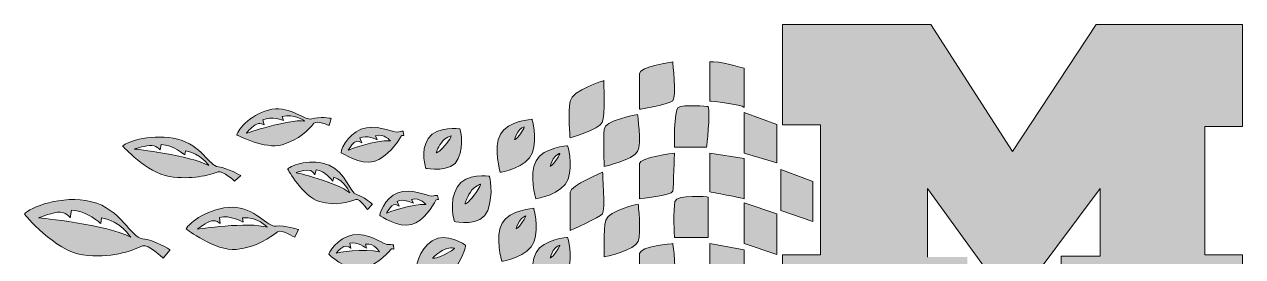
# Model space of a CAD drawing. Header units: inches. Extents: x 0.11 to 3.9, y -1.71 to -0.26.
# Drawn here: x 0.107 to 3.904, y -0.986 to -0.264 of the extents above; entities that cross this region are included whole.
import ezdxf

# ---------------------------------------------------------------- set-up
doc = ezdxf.new("R2010")
doc.units = ezdxf.units.IN
doc.header["$MEASUREMENT"] = 0
doc.layers.add('Layer 2', color=7, linetype='Continuous')

# ---------------------------------------------------------------- blocks, each defined once
blk = doc.blocks.new('block 2')
at = {"layer": 'Layer 2', "true_color": 0xffffff}
h = blk.add_hatch(color=7, dxfattribs=at)
h.dxf.hatch_style = 2
h.paths.add_polyline_path([(2.4702, -1.3177), (3.0466, -1.3177), (3.0466, -0.9878), (2.9216, -0.9878), (2.9216, -0.7743), (3.1865, -1.1389), (3.4598, -0.7743), (3.4598, -0.9844), (3.3382, -0.9844), (3.3382, -1.3177), (3.9042, -1.3177), (3.9042, -0.9809), (3.7862, -0.9809), (3.7862, -0.5816), (3.9042, -0.5816), (3.9042, -0.2639), (3.4476, -0.2639), (3.1872, -0.6597), (2.932, -0.2639), (2.4702, -0.2639), (2.4702, -0.5764), (2.5882, -0.5764), (2.5882, -0.9809), (2.4702, -0.9809)])
h = blk.add_hatch(color=7, dxfattribs=at)
h.dxf.hatch_style = 2
edge = h.paths.add_edge_path()
edge.add_spline(control_points=[(2.2439, -0.5023), (2.2439, -0.5023), (2.3458, -0.5127), (2.3504, -0.522), (2.3504, -0.522), (2.3504, -0.4005), (2.3504, -0.4005), (2.3504, -0.4005), (2.2682, -0.375), (2.2439, -0.3808), (2.2439, -0.3808), (2.2439, -0.5023), (2.2439, -0.5023)], knot_values=[0, 0, 0, 0, 1, 1, 1, 2, 2, 2, 3, 3, 3, 4, 4, 4, 4], degree=3, periodic=1)
h = blk.add_hatch(color=7, dxfattribs=at)
h.dxf.hatch_style = 2
edge = h.paths.add_edge_path()
edge.add_spline(control_points=[(2.0244, -0.5278), (2.0244, -0.5278), (2.1166, -0.5127), (2.1282, -0.5012), (2.1398, -0.4896), (2.1282, -0.3808), (2.1282, -0.3808), (2.1282, -0.3808), (2.0241, -0.3947), (2.0246, -0.4167), (2.0252, -0.4387), (2.0244, -0.5278), (2.0244, -0.5278)], knot_values=[0, 0, 0, 0, 1, 1, 1, 2, 2, 2, 3, 3, 3, 4, 4, 4, 4], degree=3, periodic=1)
h = blk.add_hatch(color=7, dxfattribs=at)
h.dxf.hatch_style = 2
edge = h.paths.add_edge_path()
edge.add_spline(control_points=[(1.808, -0.6169), (1.808, -0.6169), (1.8979, -0.5903), (1.9083, -0.5694), (1.9187, -0.5486), (1.913, -0.4387), (1.913, -0.4387), (1.913, -0.4387), (1.8151, -0.4687), (1.8084, -0.5023), (1.8018, -0.5359), (1.808, -0.6169), (1.808, -0.6169)], knot_values=[0, 0, 0, 0, 1, 1, 1, 2, 2, 2, 3, 3, 3, 4, 4, 4, 4], degree=3, periodic=1)
h = blk.add_hatch(color=7, dxfattribs=at)
h.dxf.hatch_style = 2
edge = h.paths.add_edge_path()
edge.add_spline(control_points=[(1.0034, -0.5575), (0.9813, -0.565), (0.9382, -0.5175), (0.8787, -0.5279), (0.8192, -0.5382), (0.7723, -0.5905), (0.7693, -0.6076), (0.7693, -0.6076), (0.8573, -0.6537), (0.9108, -0.6382), (0.9643, -0.6228), (0.9935, -0.5907), (1.0098, -0.5715), (1.0181, -0.5618), (1.0578, -0.5783), (1.0578, -0.5783), (1.0578, -0.5783), (1.0633, -0.5561), (1.0633, -0.5561), (1.0633, -0.5561), (1.0253, -0.5499), (1.0034, -0.5575)], knot_values=[0, 0, 0, 0, 1, 1, 1, 2, 2, 2, 3, 3, 3, 4, 4, 4, 5, 5, 5, 6, 6, 6, 7, 7, 7, 7], degree=3, periodic=1)
edge = h.paths.add_edge_path()
edge.add_spline(control_points=[(0.7986, -0.6027), (0.7986, -0.6027), (0.8128, -0.5862), (0.8266, -0.5766), (0.8404, -0.567), (0.8551, -0.5766), (0.8551, -0.5766), (0.8551, -0.5766), (0.8503, -0.5611), (0.8503, -0.5611), (0.8766, -0.5483), (0.9153, -0.5626), (0.9153, -0.5626), (0.9153, -0.5626), (0.9111, -0.5508), (0.9111, -0.5508), (0.9476, -0.5405), (0.9811, -0.5644), (0.9811, -0.5644), (0.9282, -0.5584), (0.7986, -0.6027), (0.7986, -0.6027)], knot_values=[0, 0, 0, 0, 1, 1, 1, 2, 2, 2, 3, 3, 3, 4, 4, 4, 5, 5, 5, 6, 6, 6, 7, 7, 7, 7], degree=3, periodic=1)
h = blk.add_hatch(color=7, dxfattribs=at)
h.dxf.hatch_style = 2
edge = h.paths.add_edge_path()
edge.add_spline(control_points=[(2.1333, -0.6453), (2.1333, -0.6453), (2.2335, -0.6453), (2.2335, -0.6453), (2.2335, -0.6453), (2.2462, -0.5405), (2.2381, -0.5191), (2.2381, -0.5191), (2.1588, -0.5122), (2.145, -0.522), (2.1311, -0.5318), (2.1333, -0.6453), (2.1333, -0.6453)], knot_values=[0, 0, 0, 0, 1, 1, 1, 2, 2, 2, 3, 3, 3, 4, 4, 4, 4], degree=3, periodic=1)
h = blk.add_hatch(color=7, dxfattribs=at)
h.dxf.hatch_style = 2
edge = h.paths.add_edge_path()
edge.add_spline(control_points=[(1.6897, -0.559), (1.6897, -0.559), (1.6145, -0.5632), (1.5911, -0.6057), (1.5678, -0.6482), (1.5905, -0.7238), (1.5905, -0.7238), (1.5905, -0.7238), (1.6753, -0.7106), (1.6909, -0.6627), (1.7064, -0.6148), (1.6897, -0.559), (1.6897, -0.559)], knot_values=[0, 0, 0, 0, 1, 1, 1, 2, 2, 2, 3, 3, 3, 4, 4, 4, 4], degree=3, periodic=1)
edge = h.paths.add_edge_path()
edge.add_spline(control_points=[(1.6531, -0.6047), (1.6411, -0.6217), (1.6354, -0.6224), (1.6354, -0.6224), (1.6354, -0.6224), (1.6372, -0.6125), (1.6449, -0.5994), (1.6526, -0.5862), (1.665, -0.5827), (1.665, -0.5827), (1.665, -0.5827), (1.6651, -0.5877), (1.6531, -0.6047)], knot_values=[0, 0, 0, 0, 1, 1, 1, 2, 2, 2, 3, 3, 3, 4, 4, 4, 4], degree=3, periodic=1)
h = blk.add_hatch(color=7, dxfattribs=at)
h.dxf.hatch_style = 2
edge = h.paths.add_edge_path()
edge.add_spline(control_points=[(1.9148, -0.706), (1.9148, -0.706), (2.0043, -0.6852), (2.0182, -0.6597), (2.0321, -0.6343), (2.0182, -0.544), (2.0182, -0.544), (2.0182, -0.544), (1.911, -0.5637), (1.9148, -0.5903), (1.9106, -0.6215), (1.9148, -0.706), (1.9148, -0.706)], knot_values=[0, 0, 0, 0, 1, 1, 1, 2, 2, 2, 3, 3, 3, 4, 4, 4, 4], degree=3, periodic=1)
h = blk.add_hatch(color=7, dxfattribs=at)
h.dxf.hatch_style = 2
h.paths.add_polyline_path([(2.3504, -0.5382), (2.4523, -0.5752), (2.4523, -0.6944), (2.3504, -0.6644)])
h = blk.add_hatch(color=7, dxfattribs=at)
h.dxf.hatch_style = 2
edge = h.paths.add_edge_path()
edge.add_spline(control_points=[(0.7119, -0.707), (0.6822, -0.7034), (0.6598, -0.6395), (0.5853, -0.6208), (0.5108, -0.602), (0.4269, -0.6276), (0.4136, -0.6419), (0.4136, -0.6419), (0.4885, -0.7257), (0.559, -0.7369), (0.6295, -0.7481), (0.6815, -0.7327), (0.7113, -0.7229), (0.7263, -0.7179), (0.7627, -0.7519), (0.7627, -0.7519), (0.7627, -0.7519), (0.7818, -0.7341), (0.7818, -0.7341), (0.7818, -0.7341), (0.7415, -0.7105), (0.7119, -0.707)], knot_values=[0, 0, 0, 0, 1, 1, 1, 2, 2, 2, 3, 3, 3, 4, 4, 4, 5, 5, 5, 6, 6, 6, 7, 7, 7, 7], degree=3, periodic=1)
edge = h.paths.add_edge_path()
edge.add_spline(control_points=[(0.4501, -0.6512), (0.4501, -0.6512), (0.476, -0.6429), (0.4973, -0.6407), (0.5187, -0.6384), (0.5301, -0.6542), (0.5301, -0.6542), (0.5301, -0.6542), (0.5336, -0.6377), (0.5336, -0.6377), (0.5712, -0.6385), (0.6076, -0.6699), (0.6076, -0.6699), (0.6076, -0.6699), (0.6095, -0.6571), (0.6095, -0.6571), (0.6574, -0.665), (0.6822, -0.7028), (0.6822, -0.7028), (0.6248, -0.6721), (0.4501, -0.6512), (0.4501, -0.6512)], knot_values=[0, 0, 0, 0, 1, 1, 1, 2, 2, 2, 3, 3, 3, 4, 4, 4, 5, 5, 5, 6, 6, 6, 7, 7, 7, 7], degree=3, periodic=1)
h = blk.add_hatch(color=7, dxfattribs=at)
h.dxf.hatch_style = 2
edge = h.paths.add_edge_path()
edge.add_spline(control_points=[(1.2742, -0.5978), (1.257, -0.6034), (1.2209, -0.5781), (1.1734, -0.5851), (1.126, -0.592), (1.0945, -0.6462), (1.0945, -0.6629), (1.0945, -0.6629), (1.1556, -0.7024), (1.1973, -0.6901), (1.239, -0.6779), (1.2711, -0.6298), (1.2816, -0.6119), (1.2821, -0.608), (1.2905, -0.6096), (1.2905, -0.6096), (1.2905, -0.6096), (1.2876, -0.5965), (1.2876, -0.5965), (1.2876, -0.5965), (1.2803, -0.5957), (1.2742, -0.5978)], knot_values=[0, 0, 0, 0, 1, 1, 1, 2, 2, 2, 3, 3, 3, 4, 4, 4, 5, 5, 5, 6, 6, 6, 7, 7, 7, 7], degree=3, periodic=1)
edge = h.paths.add_edge_path()
edge.add_spline(control_points=[(1.1165, -0.655), (1.1165, -0.655), (1.1257, -0.6397), (1.1356, -0.631), (1.1455, -0.6223), (1.1591, -0.6326), (1.1591, -0.6326), (1.1591, -0.6326), (1.1528, -0.6171), (1.1528, -0.6171), (1.1725, -0.606), (1.2066, -0.6221), (1.2066, -0.6221), (1.2066, -0.6221), (1.2013, -0.6103), (1.2013, -0.6103), (1.2298, -0.6022), (1.248, -0.6261), (1.248, -0.6261), (1.201, -0.622), (1.1165, -0.655), (1.1165, -0.655)], knot_values=[0, 0, 0, 0, 1, 1, 1, 2, 2, 2, 3, 3, 3, 4, 4, 4, 5, 5, 5, 6, 6, 6, 7, 7, 7, 7], degree=3, periodic=1)
h = blk.add_hatch(color=7, dxfattribs=at)
h.dxf.hatch_style = 2
edge = h.paths.add_edge_path()
edge.add_spline(control_points=[(1.4648, -0.5887), (1.4648, -0.5887), (1.3931, -0.5783), (1.3663, -0.6187), (1.3395, -0.6591), (1.3587, -0.7116), (1.3587, -0.7116), (1.3587, -0.7116), (1.4405, -0.7277), (1.4597, -0.6815), (1.479, -0.6353), (1.4648, -0.5887), (1.4648, -0.5887)], knot_values=[0, 0, 0, 0, 1, 1, 1, 2, 2, 2, 3, 3, 3, 4, 4, 4, 4], degree=3, periodic=1)
edge = h.paths.add_edge_path()
edge.add_spline(control_points=[(1.4182, -0.6403), (1.399, -0.6632), (1.3906, -0.6636), (1.3906, -0.6636), (1.3906, -0.6636), (1.3944, -0.6499), (1.4069, -0.632), (1.4195, -0.6141), (1.4379, -0.6104), (1.4379, -0.6104), (1.4379, -0.6104), (1.4375, -0.6174), (1.4182, -0.6403)], knot_values=[0, 0, 0, 0, 1, 1, 1, 2, 2, 2, 3, 3, 3, 4, 4, 4, 4], degree=3, periodic=1)
h = blk.add_hatch(color=7, dxfattribs=at)
h.dxf.hatch_style = 2
edge = h.paths.add_edge_path()
edge.add_spline(control_points=[(1.8006, -0.6414), (1.8006, -0.6414), (1.7254, -0.6455), (1.7021, -0.6881), (1.6787, -0.7306), (1.7014, -0.8061), (1.7014, -0.8061), (1.7014, -0.8061), (1.7862, -0.7929), (1.8018, -0.7451), (1.8174, -0.6972), (1.8006, -0.6414), (1.8006, -0.6414)], knot_values=[0, 0, 0, 0, 1, 1, 1, 2, 2, 2, 3, 3, 3, 4, 4, 4, 4], degree=3, periodic=1)
edge = h.paths.add_edge_path()
edge.add_spline(control_points=[(1.764, -0.6871), (1.752, -0.704), (1.7463, -0.7048), (1.7463, -0.7048), (1.7463, -0.7048), (1.7482, -0.6949), (1.7559, -0.6817), (1.7635, -0.6686), (1.7759, -0.6651), (1.7759, -0.6651), (1.7759, -0.6651), (1.776, -0.67), (1.764, -0.6871)], knot_values=[0, 0, 0, 0, 1, 1, 1, 2, 2, 2, 3, 3, 3, 4, 4, 4, 4], degree=3, periodic=1)
h = blk.add_hatch(color=7, dxfattribs=at)
h.dxf.hatch_style = 2
edge = h.paths.add_edge_path()
edge.add_spline(control_points=[(1.1428, -0.7931), (1.1212, -0.7881), (1.1102, -0.724), (1.0568, -0.7018), (1.0034, -0.6796), (0.9391, -0.7006), (0.928, -0.714), (0.928, -0.714), (0.976, -0.8003), (1.0271, -0.8149), (1.0782, -0.8295), (1.118, -0.817), (1.1409, -0.8088), (1.1525, -0.8047), (1.1763, -0.8399), (1.1763, -0.8399), (1.1763, -0.8399), (1.192, -0.8234), (1.192, -0.8234), (1.192, -0.8234), (1.1644, -0.7981), (1.1428, -0.7931)], knot_values=[0, 0, 0, 0, 1, 1, 1, 2, 2, 2, 3, 3, 3, 4, 4, 4, 5, 5, 5, 6, 6, 6, 7, 7, 7, 7], degree=3, periodic=1)
edge = h.paths.add_edge_path()
edge.add_spline(control_points=[(0.9542, -0.725), (0.9542, -0.725), (0.974, -0.7182), (0.99, -0.717), (1.006, -0.7158), (1.0131, -0.732), (1.0131, -0.732), (1.0131, -0.732), (1.0171, -0.7159), (1.0171, -0.7159), (1.0448, -0.7186), (1.0689, -0.7514), (1.0689, -0.7514), (1.0689, -0.7514), (1.0715, -0.7389), (1.0715, -0.7389), (1.1062, -0.7491), (1.1212, -0.7875), (1.1212, -0.7875), (1.0815, -0.7544), (0.9542, -0.725), (0.9542, -0.725)], knot_values=[0, 0, 0, 0, 1, 1, 1, 2, 2, 2, 3, 3, 3, 4, 4, 4, 5, 5, 5, 6, 6, 6, 7, 7, 7, 7], degree=3, periodic=1)
h = blk.add_hatch(color=7, dxfattribs=at)
h.dxf.hatch_style = 2
edge = h.paths.add_edge_path()
edge.add_spline(control_points=[(2.0244, -0.8061), (2.0244, -0.8061), (2.1259, -0.7963), (2.1282, -0.7824), (2.1305, -0.7685), (2.1333, -0.6644), (2.1333, -0.6644), (2.1333, -0.6644), (2.0235, -0.6782), (2.0244, -0.6968), (2.0252, -0.7153), (2.0244, -0.8061), (2.0244, -0.8061)], knot_values=[0, 0, 0, 0, 1, 1, 1, 2, 2, 2, 3, 3, 3, 4, 4, 4, 4], degree=3, periodic=1)
h = blk.add_hatch(color=7, dxfattribs=at)
h.dxf.hatch_style = 2
edge = h.paths.add_edge_path()
edge.add_spline(control_points=[(2.2439, -0.7847), (2.2439, -0.7847), (2.3469, -0.8044), (2.3504, -0.8061), (2.3504, -0.8061), (2.3504, -0.6806), (2.3504, -0.6806), (2.3504, -0.6806), (2.2439, -0.6644), (2.2439, -0.6644), (2.2439, -0.6644), (2.2439, -0.7847), (2.2439, -0.7847)], knot_values=[0, 0, 0, 0, 1, 1, 1, 2, 2, 2, 3, 3, 3, 4, 4, 4, 4], degree=3, periodic=1)
h = blk.add_hatch(color=7, dxfattribs=at)
h.dxf.hatch_style = 2
h.paths.add_polyline_path([(2.465, -0.7153), (2.5645, -0.7523), (2.5645, -0.8773), (2.465, -0.8426)])
h = blk.add_hatch(color=7, dxfattribs=at)
h.dxf.hatch_style = 2
edge = h.paths.add_edge_path()
edge.add_spline(control_points=[(1.5566, -0.7361), (1.5566, -0.7361), (1.4832, -0.7241), (1.4557, -0.7706), (1.4283, -0.817), (1.448, -0.8774), (1.448, -0.8774), (1.448, -0.8774), (1.5317, -0.896), (1.5514, -0.8428), (1.5712, -0.7897), (1.5566, -0.7361), (1.5566, -0.7361)], knot_values=[0, 0, 0, 0, 1, 1, 1, 2, 2, 2, 3, 3, 3, 4, 4, 4, 4], degree=3, periodic=1)
edge = h.paths.add_edge_path()
edge.add_spline(control_points=[(1.509, -0.7954), (1.4892, -0.8218), (1.4806, -0.8223), (1.4806, -0.8223), (1.4806, -0.8223), (1.4845, -0.8065), (1.4974, -0.7859), (1.5102, -0.7653), (1.5291, -0.761), (1.5291, -0.761), (1.5291, -0.761), (1.5287, -0.7691), (1.509, -0.7954)], knot_values=[0, 0, 0, 0, 1, 1, 1, 2, 2, 2, 3, 3, 3, 4, 4, 4, 4], degree=3, periodic=1)
h = blk.add_hatch(color=7, dxfattribs=at)
h.dxf.hatch_style = 2
edge = h.paths.add_edge_path()
edge.add_spline(control_points=[(1.9094, -0.7238), (1.9094, -0.7238), (1.8093, -0.765), (1.8084, -0.7859), (1.8076, -0.8067), (1.8084, -0.9051), (1.8084, -0.9051), (1.8084, -0.9051), (1.9013, -0.8634), (1.9094, -0.853), (1.9175, -0.8426), (1.9094, -0.7238), (1.9094, -0.7238)], knot_values=[0, 0, 0, 0, 1, 1, 1, 2, 2, 2, 3, 3, 3, 4, 4, 4, 4], degree=3, periodic=1)
h = blk.add_hatch(color=7, dxfattribs=at)
h.dxf.hatch_style = 2
edge = h.paths.add_edge_path()
edge.add_spline(control_points=[(0.4754, -0.9306), (0.4389, -0.9271), (0.4086, -0.8379), (0.3165, -0.8153), (0.2245, -0.7928), (0.123, -0.8333), (0.1073, -0.8542), (0.1073, -0.8542), (0.2028, -0.9688), (0.2896, -0.9809), (0.3764, -0.9931), (0.4394, -0.9685), (0.4754, -0.9531), (0.4936, -0.9453), (0.5396, -0.9913), (0.5396, -0.9913), (0.5396, -0.9913), (0.5622, -0.9653), (0.5622, -0.9653), (0.5622, -0.9653), (0.5119, -0.934), (0.4754, -0.9306)], knot_values=[0, 0, 0, 0, 1, 1, 1, 2, 2, 2, 3, 3, 3, 4, 4, 4, 5, 5, 5, 6, 6, 6, 7, 7, 7, 7], degree=3, periodic=1)
edge = h.paths.add_edge_path()
edge.add_spline(control_points=[(0.1525, -0.8655), (0.1525, -0.8655), (0.1837, -0.8524), (0.2098, -0.8481), (0.2358, -0.8438), (0.2506, -0.8655), (0.2506, -0.8655), (0.2506, -0.8655), (0.254, -0.842), (0.254, -0.842), (0.3, -0.8411), (0.3461, -0.8837), (0.3461, -0.8837), (0.3461, -0.8837), (0.3478, -0.8655), (0.3478, -0.8655), (0.4068, -0.8741), (0.4389, -0.9262), (0.4389, -0.9262), (0.3672, -0.8859), (0.1525, -0.8655), (0.1525, -0.8655)], knot_values=[0, 0, 0, 0, 1, 1, 1, 2, 2, 2, 3, 3, 3, 4, 4, 4, 5, 5, 5, 6, 6, 6, 7, 7, 7, 7], degree=3, periodic=1)
h = blk.add_hatch(color=7, dxfattribs=at)
h.dxf.hatch_style = 2
edge = h.paths.add_edge_path()
edge.add_spline(control_points=[(1.3826, -0.7971), (1.3666, -0.8024), (1.3315, -0.7771), (1.287, -0.7833), (1.2425, -0.7894), (1.2149, -0.8421), (1.2156, -0.8585), (1.2156, -0.8585), (1.2749, -0.898), (1.3138, -0.8866), (1.3527, -0.8751), (1.381, -0.8285), (1.3902, -0.811), (1.3905, -0.8072), (1.3985, -0.8089), (1.3985, -0.8089), (1.3985, -0.8089), (1.3952, -0.7961), (1.3952, -0.7961), (1.3952, -0.7961), (1.3883, -0.7952), (1.3826, -0.7971)], knot_values=[0, 0, 0, 0, 1, 1, 1, 2, 2, 2, 3, 3, 3, 4, 4, 4, 5, 5, 5, 6, 6, 6, 7, 7, 7, 7], degree=3, periodic=1)
edge = h.paths.add_edge_path()
edge.add_spline(control_points=[(1.236, -0.8511), (1.236, -0.8511), (1.2441, -0.8362), (1.2531, -0.8278), (1.2621, -0.8194), (1.2753, -0.8296), (1.2753, -0.8296), (1.2753, -0.8296), (1.2688, -0.8144), (1.2688, -0.8144), (1.287, -0.8038), (1.3198, -0.82), (1.3198, -0.82), (1.3198, -0.82), (1.3143, -0.8084), (1.3143, -0.8084), (1.3409, -0.8009), (1.359, -0.8245), (1.359, -0.8245), (1.3145, -0.8199), (1.236, -0.8511), (1.236, -0.8511)], knot_values=[0, 0, 0, 0, 1, 1, 1, 2, 2, 2, 3, 3, 3, 4, 4, 4, 5, 5, 5, 6, 6, 6, 7, 7, 7, 7], degree=3, periodic=1)
h = blk.add_hatch(color=7, dxfattribs=at)
h.dxf.hatch_style = 2
edge = h.paths.add_edge_path()
edge.add_spline(control_points=[(2.1333, -0.9268), (2.1333, -0.9268), (2.2381, -0.9268), (2.2381, -0.9268), (2.2381, -0.9268), (2.2381, -0.8009), (2.2381, -0.8009), (2.2381, -0.8009), (2.1404, -0.7909), (2.1349, -0.8144), (2.1293, -0.838), (2.1333, -0.9268), (2.1333, -0.9268)], knot_values=[0, 0, 0, 0, 1, 1, 1, 2, 2, 2, 3, 3, 3, 4, 4, 4, 4], degree=3, periodic=1)
h = blk.add_hatch(color=7, dxfattribs=at)
h.dxf.hatch_style = 2
edge = h.paths.add_edge_path()
edge.add_spline(control_points=[(0.892, -0.8916), (0.865, -0.8955), (0.8261, -0.8331), (0.7553, -0.8327), (0.6847, -0.8321), (0.6192, -0.8815), (0.6119, -0.9002), (0.6119, -0.9002), (0.7027, -0.9701), (0.7677, -0.9636), (0.8326, -0.9571), (0.8733, -0.927), (0.8963, -0.9087), (0.908, -0.8995), (0.95, -0.9262), (0.95, -0.9262), (0.95, -0.9262), (0.9612, -0.9023), (0.9612, -0.9023), (0.9612, -0.9023), (0.919, -0.8876), (0.892, -0.8916)], knot_values=[0, 0, 0, 0, 1, 1, 1, 2, 2, 2, 3, 3, 3, 4, 4, 4, 5, 5, 5, 6, 6, 6, 7, 7, 7, 7], degree=3, periodic=1)
edge = h.paths.add_edge_path()
edge.add_spline(control_points=[(0.6466, -0.9006), (0.6466, -0.9006), (0.6667, -0.885), (0.6846, -0.8769), (0.7026, -0.8689), (0.7174, -0.8828), (0.7174, -0.8828), (0.7174, -0.8828), (0.7154, -0.8643), (0.7154, -0.8643), (0.7484, -0.8553), (0.7897, -0.8793), (0.7897, -0.8793), (0.7897, -0.8793), (0.7875, -0.8651), (0.7875, -0.8651), (0.8317, -0.8611), (0.8649, -0.8949), (0.8649, -0.8949), (0.8054, -0.8772), (0.6466, -0.9006), (0.6466, -0.9006)], knot_values=[0, 0, 0, 0, 1, 1, 1, 2, 2, 2, 3, 3, 3, 4, 4, 4, 5, 5, 5, 6, 6, 6, 7, 7, 7, 7], degree=3, periodic=1)
h = blk.add_hatch(color=7, dxfattribs=at)
h.dxf.hatch_style = 2
edge = h.paths.add_edge_path()
edge.add_spline(control_points=[(1.9148, -0.9873), (1.9148, -0.9873), (2.0113, -0.9664), (2.0205, -0.9387), (2.0298, -0.9109), (2.0205, -0.8229), (2.0205, -0.8229), (2.0205, -0.8229), (1.9291, -0.8426), (1.9198, -0.8727), (1.9106, -0.9028), (1.9148, -0.9873), (1.9148, -0.9873)], knot_values=[0, 0, 0, 0, 1, 1, 1, 2, 2, 2, 3, 3, 3, 4, 4, 4, 4], degree=3, periodic=1)
h = blk.add_hatch(color=7, dxfattribs=at)
h.dxf.hatch_style = 2
h.paths.add_polyline_path([(2.3504, -0.8194), (2.4523, -0.853), (2.4523, -0.9792), (2.3504, -0.9456)])
h = blk.add_hatch(color=7, dxfattribs=at)
h.dxf.hatch_style = 2
edge = h.paths.add_edge_path()
edge.add_spline(control_points=[(1.6948, -0.8359), (1.6948, -0.8359), (1.6196, -0.8401), (1.5962, -0.8826), (1.5729, -0.9251), (1.5956, -1.0007), (1.5956, -1.0007), (1.5956, -1.0007), (1.6804, -0.9875), (1.696, -0.9396), (1.7115, -0.8917), (1.6948, -0.8359), (1.6948, -0.8359)], knot_values=[0, 0, 0, 0, 1, 1, 1, 2, 2, 2, 3, 3, 3, 4, 4, 4, 4], degree=3, periodic=1)
edge = h.paths.add_edge_path()
edge.add_spline(control_points=[(1.6582, -0.8816), (1.6462, -0.8986), (1.6405, -0.8993), (1.6405, -0.8993), (1.6405, -0.8993), (1.6423, -0.8895), (1.65, -0.8763), (1.6577, -0.8631), (1.6701, -0.8596), (1.6701, -0.8596), (1.6701, -0.8596), (1.6702, -0.8646), (1.6582, -0.8816)], knot_values=[0, 0, 0, 0, 1, 1, 1, 2, 2, 2, 3, 3, 3, 4, 4, 4, 4], degree=3, periodic=1)
h = blk.add_hatch(color=7, dxfattribs=at)
h.dxf.hatch_style = 2
edge = h.paths.add_edge_path()
edge.add_spline(control_points=[(1.4827, -0.9509), (1.4827, -0.9509), (1.4221, -0.909), (1.3786, -0.9366), (1.3349, -0.9641), (1.3277, -1.0239), (1.3277, -1.0239), (1.3277, -1.0239), (1.3947, -1.0758), (1.4342, -1.0393), (1.4736, -1.0027), (1.4827, -0.9509), (1.4827, -0.9509)], knot_values=[0, 0, 0, 0, 1, 1, 1, 2, 2, 2, 3, 3, 3, 4, 4, 4, 4], degree=3, periodic=1)
edge = h.paths.add_edge_path()
edge.add_spline(control_points=[(1.4158, -0.9807), (1.3873, -0.9945), (1.3795, -0.9912), (1.3795, -0.9912), (1.3795, -0.9912), (1.3894, -0.9795), (1.4094, -0.9675), (1.4293, -0.9556), (1.4479, -0.9602), (1.4479, -0.9602), (1.4479, -0.9602), (1.4442, -0.9669), (1.4158, -0.9807)], knot_values=[0, 0, 0, 0, 1, 1, 1, 2, 2, 2, 3, 3, 3, 4, 4, 4, 4], degree=3, periodic=1)
h = blk.add_hatch(color=7, dxfattribs=at)
h.dxf.hatch_style = 2
edge = h.paths.add_edge_path()
edge.add_spline(control_points=[(1.2449, -0.9488), (1.227, -0.9511), (1.1963, -0.9194), (1.1484, -0.9172), (1.1005, -0.915), (1.0593, -0.9622), (1.0562, -0.9786), (1.0562, -0.9786), (1.1086, -1.029), (1.1519, -1.0249), (1.1952, -1.0208), (1.2358, -0.9797), (1.2496, -0.9641), (1.2508, -0.9604), (1.2587, -0.9635), (1.2587, -0.9635), (1.2587, -0.9635), (1.2583, -0.9502), (1.2583, -0.9502), (1.2583, -0.9502), (1.2513, -0.948), (1.2449, -0.9488)], knot_values=[0, 0, 0, 0, 1, 1, 1, 2, 2, 2, 3, 3, 3, 4, 4, 4, 5, 5, 5, 6, 6, 6, 7, 7, 7, 7], degree=3, periodic=1)
edge = h.paths.add_edge_path()
edge.add_spline(control_points=[(1.0792, -0.9751), (1.0792, -0.9751), (1.0912, -0.9618), (1.1026, -0.9551), (1.1139, -0.9485), (1.1253, -0.9611), (1.1253, -0.9611), (1.1253, -0.9611), (1.1221, -0.9447), (1.1221, -0.9447), (1.1436, -0.9376), (1.1739, -0.9599), (1.1739, -0.9599), (1.1739, -0.9599), (1.171, -0.9473), (1.171, -0.9473), (1.2005, -0.9448), (1.2138, -0.9717), (1.2138, -0.9717), (1.1684, -0.9587), (1.0792, -0.9751), (1.0792, -0.9751)], knot_values=[0, 0, 0, 0, 1, 1, 1, 2, 2, 2, 3, 3, 3, 4, 4, 4, 5, 5, 5, 6, 6, 6, 7, 7, 7, 7], degree=3, periodic=1)
h = blk.add_hatch(color=7, dxfattribs=at)
h.dxf.hatch_style = 2
edge = h.paths.add_edge_path()
edge.add_spline(control_points=[(1.8006, -0.9268), (1.8006, -0.9268), (1.7254, -0.9309), (1.7021, -0.9735), (1.6787, -1.016), (1.7014, -1.0915), (1.7014, -1.0915), (1.7014, -1.0915), (1.7862, -1.0784), (1.8018, -1.0305), (1.8174, -0.9826), (1.8006, -0.9268), (1.8006, -0.9268)], knot_values=[0, 0, 0, 0, 1, 1, 1, 2, 2, 2, 3, 3, 3, 4, 4, 4, 4], degree=3, periodic=1)
edge = h.paths.add_edge_path()
edge.add_spline(control_points=[(1.764, -0.9725), (1.752, -0.9894), (1.7463, -0.9902), (1.7463, -0.9902), (1.7463, -0.9902), (1.7482, -0.9803), (1.7559, -0.9671), (1.7635, -0.954), (1.7759, -0.9505), (1.7759, -0.9505), (1.7759, -0.9505), (1.776, -0.9554), (1.764, -0.9725)], knot_values=[0, 0, 0, 0, 1, 1, 1, 2, 2, 2, 3, 3, 3, 4, 4, 4, 4], degree=3, periodic=1)
h = blk.add_hatch(color=7, dxfattribs=at)
h.dxf.hatch_style = 2
edge = h.paths.add_edge_path()
edge.add_spline(control_points=[(2.0246, -1.0915), (2.0246, -1.0915), (2.1131, -1.0845), (2.1282, -1.0637), (2.1432, -1.0428), (2.1282, -0.9456), (2.1282, -0.9456), (2.1282, -0.9456), (2.0253, -0.9537), (2.0246, -0.9769), (2.024, -1), (2.0246, -1.0915), (2.0246, -1.0915)], knot_values=[0, 0, 0, 0, 1, 1, 1, 2, 2, 2, 3, 3, 3, 4, 4, 4, 4], degree=3, periodic=1)
h = blk.add_hatch(color=7, dxfattribs=at)
h.dxf.hatch_style = 2
edge = h.paths.add_edge_path()
edge.add_spline(control_points=[(2.2439, -0.9456), (2.2439, -0.9456), (2.3504, -0.9653), (2.3504, -0.9653), (2.3504, -0.9653), (2.3504, -1.086), (2.3504, -1.086), (2.3504, -1.086), (2.2486, -1.0637), (2.2439, -1.0694), (2.2439, -1.0694), (2.2439, -0.9456), (2.2439, -0.9456)], knot_values=[0, 0, 0, 0, 1, 1, 1, 2, 2, 2, 3, 3, 3, 4, 4, 4, 4], degree=3, periodic=1)
at = {"layer": 'Layer 2', "lineweight": 0}
for points in [[(2.9216, -0.9878), (2.9216, -0.7743), (3.1865, -1.1389), (3.4598, -0.7743), (3.4598, -0.9844), (3.3382, -0.9844), (3.3382, -1.3177)], [(3.9042, -1.3177), (3.9042, -0.9809), (3.7862, -0.9809), (3.7862, -0.5816), (3.9042, -0.5816), (3.9042, -0.2639), (3.4476, -0.2639), (3.1872, -0.6597), (2.932, -0.2639), (2.4702, -0.2639), (2.4702, -0.5764), (2.5882, -0.5764), (2.5882, -0.9809), (2.4702, -0.9809), (2.4702, -1.3177)], [(2.3504, -0.5382), (2.4523, -0.5752), (2.4523, -0.6944), (2.3504, -0.6644), (2.3504, -0.5382)], [(2.465, -0.7153), (2.5645, -0.7523), (2.5645, -0.8773), (2.465, -0.8426), (2.465, -0.7153)], [(2.3504, -0.8194), (2.4523, -0.853), (2.4523, -0.9792), (2.3504, -0.9456), (2.3504, -0.8194)]]:
    blk.add_lwpolyline(points, dxfattribs=at)
for points, knots in [([(2.2439, -0.5023), (2.2439, -0.5023), (2.3458, -0.5127), (2.3504, -0.522), (2.3504, -0.522), (2.3504, -0.4005), (2.3504, -0.4005), (2.3504, -0.4005), (2.2682, -0.375), (2.2439, -0.3808), (2.2439, -0.3808), (2.2439, -0.5023), (2.2439, -0.5023)], [0, 0, 0, 0, 1, 1, 1, 2, 2, 2, 3, 3, 3, 4, 4, 4, 4]), ([(2.0244, -0.5278), (2.0244, -0.5278), (2.1166, -0.5127), (2.1282, -0.5012), (2.1398, -0.4896), (2.1282, -0.3808), (2.1282, -0.3808), (2.1282, -0.3808), (2.0241, -0.3947), (2.0246, -0.4167), (2.0252, -0.4387), (2.0244, -0.5278), (2.0244, -0.5278)], [0, 0, 0, 0, 1, 1, 1, 2, 2, 2, 3, 3, 3, 4, 4, 4, 4]), ([(1.808, -0.6169), (1.808, -0.6169), (1.8979, -0.5903), (1.9083, -0.5694), (1.9187, -0.5486), (1.913, -0.4387), (1.913, -0.4387), (1.913, -0.4387), (1.8151, -0.4687), (1.8084, -0.5023), (1.8018, -0.5359), (1.808, -0.6169), (1.808, -0.6169)], [0, 0, 0, 0, 1, 1, 1, 2, 2, 2, 3, 3, 3, 4, 4, 4, 4]), ([(1.0034, -0.5575), (0.9813, -0.565), (0.9382, -0.5175), (0.8787, -0.5279), (0.8192, -0.5382), (0.7723, -0.5905), (0.7693, -0.6076), (0.7693, -0.6076), (0.8573, -0.6537), (0.9108, -0.6382), (0.9643, -0.6228), (0.9935, -0.5907), (1.0098, -0.5715), (1.0181, -0.5618), (1.0578, -0.5783), (1.0578, -0.5783), (1.0578, -0.5783), (1.0633, -0.5561), (1.0633, -0.5561), (1.0633, -0.5561), (1.0253, -0.5499), (1.0034, -0.5575)], [0, 0, 0, 0, 1, 1, 1, 2, 2, 2, 3, 3, 3, 4, 4, 4, 5, 5, 5, 6, 6, 6, 7, 7, 7, 7]), ([(2.1333, -0.6453), (2.1333, -0.6453), (2.2335, -0.6453), (2.2335, -0.6453), (2.2335, -0.6453), (2.2462, -0.5405), (2.2381, -0.5191), (2.2381, -0.5191), (2.1588, -0.5122), (2.145, -0.522), (2.1311, -0.5318), (2.1333, -0.6453), (2.1333, -0.6453)], [0, 0, 0, 0, 1, 1, 1, 2, 2, 2, 3, 3, 3, 4, 4, 4, 4]), ([(0.7986, -0.6027), (0.7986, -0.6027), (0.8128, -0.5862), (0.8266, -0.5766), (0.8404, -0.567), (0.8551, -0.5766), (0.8551, -0.5766), (0.8551, -0.5766), (0.8503, -0.5611), (0.8503, -0.5611), (0.8766, -0.5483), (0.9153, -0.5626), (0.9153, -0.5626), (0.9153, -0.5626), (0.9111, -0.5508), (0.9111, -0.5508), (0.9476, -0.5405), (0.9811, -0.5644), (0.9811, -0.5644), (0.9282, -0.5584), (0.7986, -0.6027), (0.7986, -0.6027)], [0, 0, 0, 0, 1, 1, 1, 2, 2, 2, 3, 3, 3, 4, 4, 4, 5, 5, 5, 6, 6, 6, 7, 7, 7, 7]), ([(1.6897, -0.559), (1.6897, -0.559), (1.6145, -0.5632), (1.5911, -0.6057), (1.5678, -0.6482), (1.5905, -0.7238), (1.5905, -0.7238), (1.5905, -0.7238), (1.6753, -0.7106), (1.6909, -0.6627), (1.7064, -0.6148), (1.6897, -0.559), (1.6897, -0.559)], [0, 0, 0, 0, 1, 1, 1, 2, 2, 2, 3, 3, 3, 4, 4, 4, 4]), ([(1.9148, -0.706), (1.9148, -0.706), (2.0043, -0.6852), (2.0182, -0.6597), (2.0321, -0.6343), (2.0182, -0.544), (2.0182, -0.544), (2.0182, -0.544), (1.911, -0.5637), (1.9148, -0.5903), (1.9106, -0.6215), (1.9148, -0.706), (1.9148, -0.706)], [0, 0, 0, 0, 1, 1, 1, 2, 2, 2, 3, 3, 3, 4, 4, 4, 4]), ([(0.7119, -0.707), (0.6822, -0.7034), (0.6598, -0.6395), (0.5853, -0.6208), (0.5108, -0.602), (0.4269, -0.6276), (0.4136, -0.6419), (0.4136, -0.6419), (0.4885, -0.7257), (0.559, -0.7369), (0.6295, -0.7481), (0.6815, -0.7327), (0.7113, -0.7229), (0.7263, -0.7179), (0.7627, -0.7519), (0.7627, -0.7519), (0.7627, -0.7519), (0.7818, -0.7341), (0.7818, -0.7341), (0.7818, -0.7341), (0.7415, -0.7105), (0.7119, -0.707)], [0, 0, 0, 0, 1, 1, 1, 2, 2, 2, 3, 3, 3, 4, 4, 4, 5, 5, 5, 6, 6, 6, 7, 7, 7, 7]), ([(1.2742, -0.5978), (1.257, -0.6034), (1.2209, -0.5781), (1.1734, -0.5851), (1.126, -0.592), (1.0945, -0.6462), (1.0945, -0.6629), (1.0945, -0.6629), (1.1556, -0.7024), (1.1973, -0.6901), (1.239, -0.6779), (1.2711, -0.6298), (1.2816, -0.6119), (1.2821, -0.608), (1.2905, -0.6096), (1.2905, -0.6096), (1.2905, -0.6096), (1.2876, -0.5965), (1.2876, -0.5965), (1.2876, -0.5965), (1.2803, -0.5957), (1.2742, -0.5978)], [0, 0, 0, 0, 1, 1, 1, 2, 2, 2, 3, 3, 3, 4, 4, 4, 5, 5, 5, 6, 6, 6, 7, 7, 7, 7]), ([(1.1165, -0.655), (1.1165, -0.655), (1.1257, -0.6397), (1.1356, -0.631), (1.1455, -0.6223), (1.1591, -0.6326), (1.1591, -0.6326), (1.1591, -0.6326), (1.1528, -0.6171), (1.1528, -0.6171), (1.1725, -0.606), (1.2066, -0.6221), (1.2066, -0.6221), (1.2066, -0.6221), (1.2013, -0.6103), (1.2013, -0.6103), (1.2298, -0.6022), (1.248, -0.6261), (1.248, -0.6261), (1.201, -0.622), (1.1165, -0.655), (1.1165, -0.655)], [0, 0, 0, 0, 1, 1, 1, 2, 2, 2, 3, 3, 3, 4, 4, 4, 5, 5, 5, 6, 6, 6, 7, 7, 7, 7]), ([(1.4648, -0.5887), (1.4648, -0.5887), (1.3931, -0.5783), (1.3663, -0.6187), (1.3395, -0.6591), (1.3587, -0.7116), (1.3587, -0.7116), (1.3587, -0.7116), (1.4405, -0.7277), (1.4597, -0.6815), (1.479, -0.6353), (1.4648, -0.5887), (1.4648, -0.5887)], [0, 0, 0, 0, 1, 1, 1, 2, 2, 2, 3, 3, 3, 4, 4, 4, 4]), ([(1.6531, -0.6047), (1.6411, -0.6217), (1.6354, -0.6224), (1.6354, -0.6224), (1.6354, -0.6224), (1.6372, -0.6125), (1.6449, -0.5994), (1.6526, -0.5862), (1.665, -0.5827), (1.665, -0.5827), (1.665, -0.5827), (1.6651, -0.5877), (1.6531, -0.6047)], [0, 0, 0, 0, 1, 1, 1, 2, 2, 2, 3, 3, 3, 4, 4, 4, 4]), ([(0.4501, -0.6512), (0.4501, -0.6512), (0.476, -0.6429), (0.4973, -0.6407), (0.5187, -0.6384), (0.5301, -0.6542), (0.5301, -0.6542), (0.5301, -0.6542), (0.5336, -0.6377), (0.5336, -0.6377), (0.5712, -0.6385), (0.6076, -0.6699), (0.6076, -0.6699), (0.6076, -0.6699), (0.6095, -0.6571), (0.6095, -0.6571), (0.6574, -0.665), (0.6822, -0.7028), (0.6822, -0.7028), (0.6248, -0.6721), (0.4501, -0.6512), (0.4501, -0.6512)], [0, 0, 0, 0, 1, 1, 1, 2, 2, 2, 3, 3, 3, 4, 4, 4, 5, 5, 5, 6, 6, 6, 7, 7, 7, 7]), ([(1.4182, -0.6403), (1.399, -0.6632), (1.3906, -0.6636), (1.3906, -0.6636), (1.3906, -0.6636), (1.3944, -0.6499), (1.4069, -0.632), (1.4195, -0.6141), (1.4379, -0.6104), (1.4379, -0.6104), (1.4379, -0.6104), (1.4375, -0.6174), (1.4182, -0.6403)], [0, 0, 0, 0, 1, 1, 1, 2, 2, 2, 3, 3, 3, 4, 4, 4, 4]), ([(1.8006, -0.6414), (1.8006, -0.6414), (1.7254, -0.6455), (1.7021, -0.6881), (1.6787, -0.7306), (1.7014, -0.8061), (1.7014, -0.8061), (1.7014, -0.8061), (1.7862, -0.7929), (1.8018, -0.7451), (1.8174, -0.6972), (1.8006, -0.6414), (1.8006, -0.6414)], [0, 0, 0, 0, 1, 1, 1, 2, 2, 2, 3, 3, 3, 4, 4, 4, 4]), ([(1.1428, -0.7931), (1.1212, -0.7881), (1.1102, -0.724), (1.0568, -0.7018), (1.0034, -0.6796), (0.9391, -0.7006), (0.928, -0.714), (0.928, -0.714), (0.976, -0.8003), (1.0271, -0.8149), (1.0782, -0.8295), (1.118, -0.817), (1.1409, -0.8088), (1.1525, -0.8047), (1.1763, -0.8399), (1.1763, -0.8399), (1.1763, -0.8399), (1.192, -0.8234), (1.192, -0.8234), (1.192, -0.8234), (1.1644, -0.7981), (1.1428, -0.7931)], [0, 0, 0, 0, 1, 1, 1, 2, 2, 2, 3, 3, 3, 4, 4, 4, 5, 5, 5, 6, 6, 6, 7, 7, 7, 7]), ([(1.764, -0.6871), (1.752, -0.704), (1.7463, -0.7048), (1.7463, -0.7048), (1.7463, -0.7048), (1.7482, -0.6949), (1.7559, -0.6817), (1.7635, -0.6686), (1.7759, -0.6651), (1.7759, -0.6651), (1.7759, -0.6651), (1.776, -0.67), (1.764, -0.6871)], [0, 0, 0, 0, 1, 1, 1, 2, 2, 2, 3, 3, 3, 4, 4, 4, 4]), ([(2.0244, -0.8061), (2.0244, -0.8061), (2.1259, -0.7963), (2.1282, -0.7824), (2.1305, -0.7685), (2.1333, -0.6644), (2.1333, -0.6644), (2.1333, -0.6644), (2.0235, -0.6782), (2.0244, -0.6968), (2.0252, -0.7153), (2.0244, -0.8061), (2.0244, -0.8061)], [0, 0, 0, 0, 1, 1, 1, 2, 2, 2, 3, 3, 3, 4, 4, 4, 4]), ([(2.2439, -0.7847), (2.2439, -0.7847), (2.3469, -0.8044), (2.3504, -0.8061), (2.3504, -0.8061), (2.3504, -0.6806), (2.3504, -0.6806), (2.3504, -0.6806), (2.2439, -0.6644), (2.2439, -0.6644), (2.2439, -0.6644), (2.2439, -0.7847), (2.2439, -0.7847)], [0, 0, 0, 0, 1, 1, 1, 2, 2, 2, 3, 3, 3, 4, 4, 4, 4]), ([(0.9542, -0.725), (0.9542, -0.725), (0.974, -0.7182), (0.99, -0.717), (1.006, -0.7158), (1.0131, -0.732), (1.0131, -0.732), (1.0131, -0.732), (1.0171, -0.7159), (1.0171, -0.7159), (1.0448, -0.7186), (1.0689, -0.7514), (1.0689, -0.7514), (1.0689, -0.7514), (1.0715, -0.7389), (1.0715, -0.7389), (1.1062, -0.7491), (1.1212, -0.7875), (1.1212, -0.7875), (1.0815, -0.7544), (0.9542, -0.725), (0.9542, -0.725)], [0, 0, 0, 0, 1, 1, 1, 2, 2, 2, 3, 3, 3, 4, 4, 4, 5, 5, 5, 6, 6, 6, 7, 7, 7, 7]), ([(1.5566, -0.7361), (1.5566, -0.7361), (1.4832, -0.7241), (1.4557, -0.7706), (1.4283, -0.817), (1.448, -0.8774), (1.448, -0.8774), (1.448, -0.8774), (1.5317, -0.896), (1.5514, -0.8428), (1.5712, -0.7897), (1.5566, -0.7361), (1.5566, -0.7361)], [0, 0, 0, 0, 1, 1, 1, 2, 2, 2, 3, 3, 3, 4, 4, 4, 4]), ([(1.9094, -0.7238), (1.9094, -0.7238), (1.8093, -0.765), (1.8084, -0.7859), (1.8076, -0.8067), (1.8084, -0.9051), (1.8084, -0.9051), (1.8084, -0.9051), (1.9013, -0.8634), (1.9094, -0.853), (1.9175, -0.8426), (1.9094, -0.7238), (1.9094, -0.7238)], [0, 0, 0, 0, 1, 1, 1, 2, 2, 2, 3, 3, 3, 4, 4, 4, 4]), ([(0.4754, -0.9306), (0.4389, -0.9271), (0.4086, -0.8379), (0.3165, -0.8153), (0.2245, -0.7928), (0.123, -0.8333), (0.1073, -0.8542), (0.1073, -0.8542), (0.2028, -0.9688), (0.2896, -0.9809), (0.3764, -0.9931), (0.4394, -0.9685), (0.4754, -0.9531), (0.4936, -0.9453), (0.5396, -0.9913), (0.5396, -0.9913), (0.5396, -0.9913), (0.5622, -0.9653), (0.5622, -0.9653), (0.5622, -0.9653), (0.5119, -0.934), (0.4754, -0.9306)], [0, 0, 0, 0, 1, 1, 1, 2, 2, 2, 3, 3, 3, 4, 4, 4, 5, 5, 5, 6, 6, 6, 7, 7, 7, 7]), ([(1.3826, -0.7971), (1.3666, -0.8024), (1.3315, -0.7771), (1.287, -0.7833), (1.2425, -0.7894), (1.2149, -0.8421), (1.2156, -0.8585), (1.2156, -0.8585), (1.2749, -0.898), (1.3138, -0.8866), (1.3527, -0.8751), (1.381, -0.8285), (1.3902, -0.811), (1.3905, -0.8072), (1.3985, -0.8089), (1.3985, -0.8089), (1.3985, -0.8089), (1.3952, -0.7961), (1.3952, -0.7961), (1.3952, -0.7961), (1.3883, -0.7952), (1.3826, -0.7971)], [0, 0, 0, 0, 1, 1, 1, 2, 2, 2, 3, 3, 3, 4, 4, 4, 5, 5, 5, 6, 6, 6, 7, 7, 7, 7]), ([(1.509, -0.7954), (1.4892, -0.8218), (1.4806, -0.8223), (1.4806, -0.8223), (1.4806, -0.8223), (1.4845, -0.8065), (1.4974, -0.7859), (1.5102, -0.7653), (1.5291, -0.761), (1.5291, -0.761), (1.5291, -0.761), (1.5287, -0.7691), (1.509, -0.7954)], [0, 0, 0, 0, 1, 1, 1, 2, 2, 2, 3, 3, 3, 4, 4, 4, 4]), ([(2.1333, -0.9268), (2.1333, -0.9268), (2.2381, -0.9268), (2.2381, -0.9268), (2.2381, -0.9268), (2.2381, -0.8009), (2.2381, -0.8009), (2.2381, -0.8009), (2.1404, -0.7909), (2.1349, -0.8144), (2.1293, -0.838), (2.1333, -0.9268), (2.1333, -0.9268)], [0, 0, 0, 0, 1, 1, 1, 2, 2, 2, 3, 3, 3, 4, 4, 4, 4]), ([(0.892, -0.8916), (0.865, -0.8955), (0.8261, -0.8331), (0.7553, -0.8327), (0.6847, -0.8321), (0.6192, -0.8815), (0.6119, -0.9002), (0.6119, -0.9002), (0.7027, -0.9701), (0.7677, -0.9636), (0.8326, -0.9571), (0.8733, -0.927), (0.8963, -0.9087), (0.908, -0.8995), (0.95, -0.9262), (0.95, -0.9262), (0.95, -0.9262), (0.9612, -0.9023), (0.9612, -0.9023), (0.9612, -0.9023), (0.919, -0.8876), (0.892, -0.8916)], [0, 0, 0, 0, 1, 1, 1, 2, 2, 2, 3, 3, 3, 4, 4, 4, 5, 5, 5, 6, 6, 6, 7, 7, 7, 7]), ([(1.236, -0.8511), (1.236, -0.8511), (1.2441, -0.8362), (1.2531, -0.8278), (1.2621, -0.8194), (1.2753, -0.8296), (1.2753, -0.8296), (1.2753, -0.8296), (1.2688, -0.8144), (1.2688, -0.8144), (1.287, -0.8038), (1.3198, -0.82), (1.3198, -0.82), (1.3198, -0.82), (1.3143, -0.8084), (1.3143, -0.8084), (1.3409, -0.8009), (1.359, -0.8245), (1.359, -0.8245), (1.3145, -0.8199), (1.236, -0.8511), (1.236, -0.8511)], [0, 0, 0, 0, 1, 1, 1, 2, 2, 2, 3, 3, 3, 4, 4, 4, 5, 5, 5, 6, 6, 6, 7, 7, 7, 7]), ([(1.9148, -0.9873), (1.9148, -0.9873), (2.0113, -0.9664), (2.0205, -0.9387), (2.0298, -0.9109), (2.0205, -0.8229), (2.0205, -0.8229), (2.0205, -0.8229), (1.9291, -0.8426), (1.9198, -0.8727), (1.9106, -0.9028), (1.9148, -0.9873), (1.9148, -0.9873)], [0, 0, 0, 0, 1, 1, 1, 2, 2, 2, 3, 3, 3, 4, 4, 4, 4]), ([(0.1525, -0.8655), (0.1525, -0.8655), (0.1837, -0.8524), (0.2098, -0.8481), (0.2358, -0.8438), (0.2506, -0.8655), (0.2506, -0.8655), (0.2506, -0.8655), (0.254, -0.842), (0.254, -0.842), (0.3, -0.8411), (0.3461, -0.8837), (0.3461, -0.8837), (0.3461, -0.8837), (0.3478, -0.8655), (0.3478, -0.8655), (0.4068, -0.8741), (0.4389, -0.9262), (0.4389, -0.9262), (0.3672, -0.8859), (0.1525, -0.8655), (0.1525, -0.8655)], [0, 0, 0, 0, 1, 1, 1, 2, 2, 2, 3, 3, 3, 4, 4, 4, 5, 5, 5, 6, 6, 6, 7, 7, 7, 7]), ([(0.6466, -0.9006), (0.6466, -0.9006), (0.6667, -0.885), (0.6846, -0.8769), (0.7026, -0.8689), (0.7174, -0.8828), (0.7174, -0.8828), (0.7174, -0.8828), (0.7154, -0.8643), (0.7154, -0.8643), (0.7484, -0.8553), (0.7897, -0.8793), (0.7897, -0.8793), (0.7897, -0.8793), (0.7875, -0.8651), (0.7875, -0.8651), (0.8317, -0.8611), (0.8649, -0.8949), (0.8649, -0.8949), (0.8054, -0.8772), (0.6466, -0.9006), (0.6466, -0.9006)], [0, 0, 0, 0, 1, 1, 1, 2, 2, 2, 3, 3, 3, 4, 4, 4, 5, 5, 5, 6, 6, 6, 7, 7, 7, 7]), ([(1.6948, -0.8359), (1.6948, -0.8359), (1.6196, -0.8401), (1.5962, -0.8826), (1.5729, -0.9251), (1.5956, -1.0007), (1.5956, -1.0007), (1.5956, -1.0007), (1.6804, -0.9875), (1.696, -0.9396), (1.7115, -0.8917), (1.6948, -0.8359), (1.6948, -0.8359)], [0, 0, 0, 0, 1, 1, 1, 2, 2, 2, 3, 3, 3, 4, 4, 4, 4]), ([(1.6582, -0.8816), (1.6462, -0.8986), (1.6405, -0.8993), (1.6405, -0.8993), (1.6405, -0.8993), (1.6423, -0.8895), (1.65, -0.8763), (1.6577, -0.8631), (1.6701, -0.8596), (1.6701, -0.8596), (1.6701, -0.8596), (1.6702, -0.8646), (1.6582, -0.8816)], [0, 0, 0, 0, 1, 1, 1, 2, 2, 2, 3, 3, 3, 4, 4, 4, 4]), ([(1.4827, -0.9509), (1.4827, -0.9509), (1.4221, -0.909), (1.3786, -0.9366), (1.3349, -0.9641), (1.3277, -1.0239), (1.3277, -1.0239), (1.3277, -1.0239), (1.3947, -1.0758), (1.4342, -1.0393), (1.4736, -1.0027), (1.4827, -0.9509), (1.4827, -0.9509)], [0, 0, 0, 0, 1, 1, 1, 2, 2, 2, 3, 3, 3, 4, 4, 4, 4]), ([(1.2449, -0.9488), (1.227, -0.9511), (1.1963, -0.9194), (1.1484, -0.9172), (1.1005, -0.915), (1.0593, -0.9622), (1.0562, -0.9786), (1.0562, -0.9786), (1.1086, -1.029), (1.1519, -1.0249), (1.1952, -1.0208), (1.2358, -0.9797), (1.2496, -0.9641), (1.2508, -0.9604), (1.2587, -0.9635), (1.2587, -0.9635), (1.2587, -0.9635), (1.2583, -0.9502), (1.2583, -0.9502), (1.2583, -0.9502), (1.2513, -0.948), (1.2449, -0.9488)], [0, 0, 0, 0, 1, 1, 1, 2, 2, 2, 3, 3, 3, 4, 4, 4, 5, 5, 5, 6, 6, 6, 7, 7, 7, 7]), ([(1.0792, -0.9751), (1.0792, -0.9751), (1.0912, -0.9618), (1.1026, -0.9551), (1.1139, -0.9485), (1.1253, -0.9611), (1.1253, -0.9611), (1.1253, -0.9611), (1.1221, -0.9447), (1.1221, -0.9447), (1.1436, -0.9376), (1.1739, -0.9599), (1.1739, -0.9599), (1.1739, -0.9599), (1.171, -0.9473), (1.171, -0.9473), (1.2005, -0.9448), (1.2138, -0.9717), (1.2138, -0.9717), (1.1684, -0.9587), (1.0792, -0.9751), (1.0792, -0.9751)], [0, 0, 0, 0, 1, 1, 1, 2, 2, 2, 3, 3, 3, 4, 4, 4, 5, 5, 5, 6, 6, 6, 7, 7, 7, 7]), ([(1.8006, -0.9268), (1.8006, -0.9268), (1.7254, -0.9309), (1.7021, -0.9735), (1.6787, -1.016), (1.7014, -1.0915), (1.7014, -1.0915), (1.7014, -1.0915), (1.7862, -1.0784), (1.8018, -1.0305), (1.8174, -0.9826), (1.8006, -0.9268), (1.8006, -0.9268)], [0, 0, 0, 0, 1, 1, 1, 2, 2, 2, 3, 3, 3, 4, 4, 4, 4]), ([(2.0246, -1.0915), (2.0246, -1.0915), (2.1131, -1.0845), (2.1282, -1.0637), (2.1432, -1.0428), (2.1282, -0.9456), (2.1282, -0.9456), (2.1282, -0.9456), (2.0253, -0.9537), (2.0246, -0.9769), (2.024, -1), (2.0246, -1.0915), (2.0246, -1.0915)], [0, 0, 0, 0, 1, 1, 1, 2, 2, 2, 3, 3, 3, 4, 4, 4, 4]), ([(2.2439, -0.9456), (2.2439, -0.9456), (2.3504, -0.9653), (2.3504, -0.9653), (2.3504, -0.9653), (2.3504, -1.086), (2.3504, -1.086), (2.3504, -1.086), (2.2486, -1.0637), (2.2439, -1.0694), (2.2439, -1.0694), (2.2439, -0.9456), (2.2439, -0.9456)], [0, 0, 0, 0, 1, 1, 1, 2, 2, 2, 3, 3, 3, 4, 4, 4, 4]), ([(1.4158, -0.9807), (1.3873, -0.9945), (1.3795, -0.9912), (1.3795, -0.9912), (1.3795, -0.9912), (1.3894, -0.9795), (1.4094, -0.9675), (1.4293, -0.9556), (1.4479, -0.9602), (1.4479, -0.9602), (1.4479, -0.9602), (1.4442, -0.9669), (1.4158, -0.9807)], [0, 0, 0, 0, 1, 1, 1, 2, 2, 2, 3, 3, 3, 4, 4, 4, 4]), ([(1.764, -0.9725), (1.752, -0.9894), (1.7463, -0.9902), (1.7463, -0.9902), (1.7463, -0.9902), (1.7482, -0.9803), (1.7559, -0.9671), (1.7635, -0.954), (1.7759, -0.9505), (1.7759, -0.9505), (1.7759, -0.9505), (1.776, -0.9554), (1.764, -0.9725)], [0, 0, 0, 0, 1, 1, 1, 2, 2, 2, 3, 3, 3, 4, 4, 4, 4])]:
    blk.add_open_spline(points, degree=3, knots=knots, dxfattribs=at)

msp = doc.modelspace()

# ---------------------------------------------------------------- block references
at = {"layer": 'Layer 2'}
msp.add_blockref('block 2', (0, 0), dxfattribs=at)

doc.saveas('drawing.dxf')
